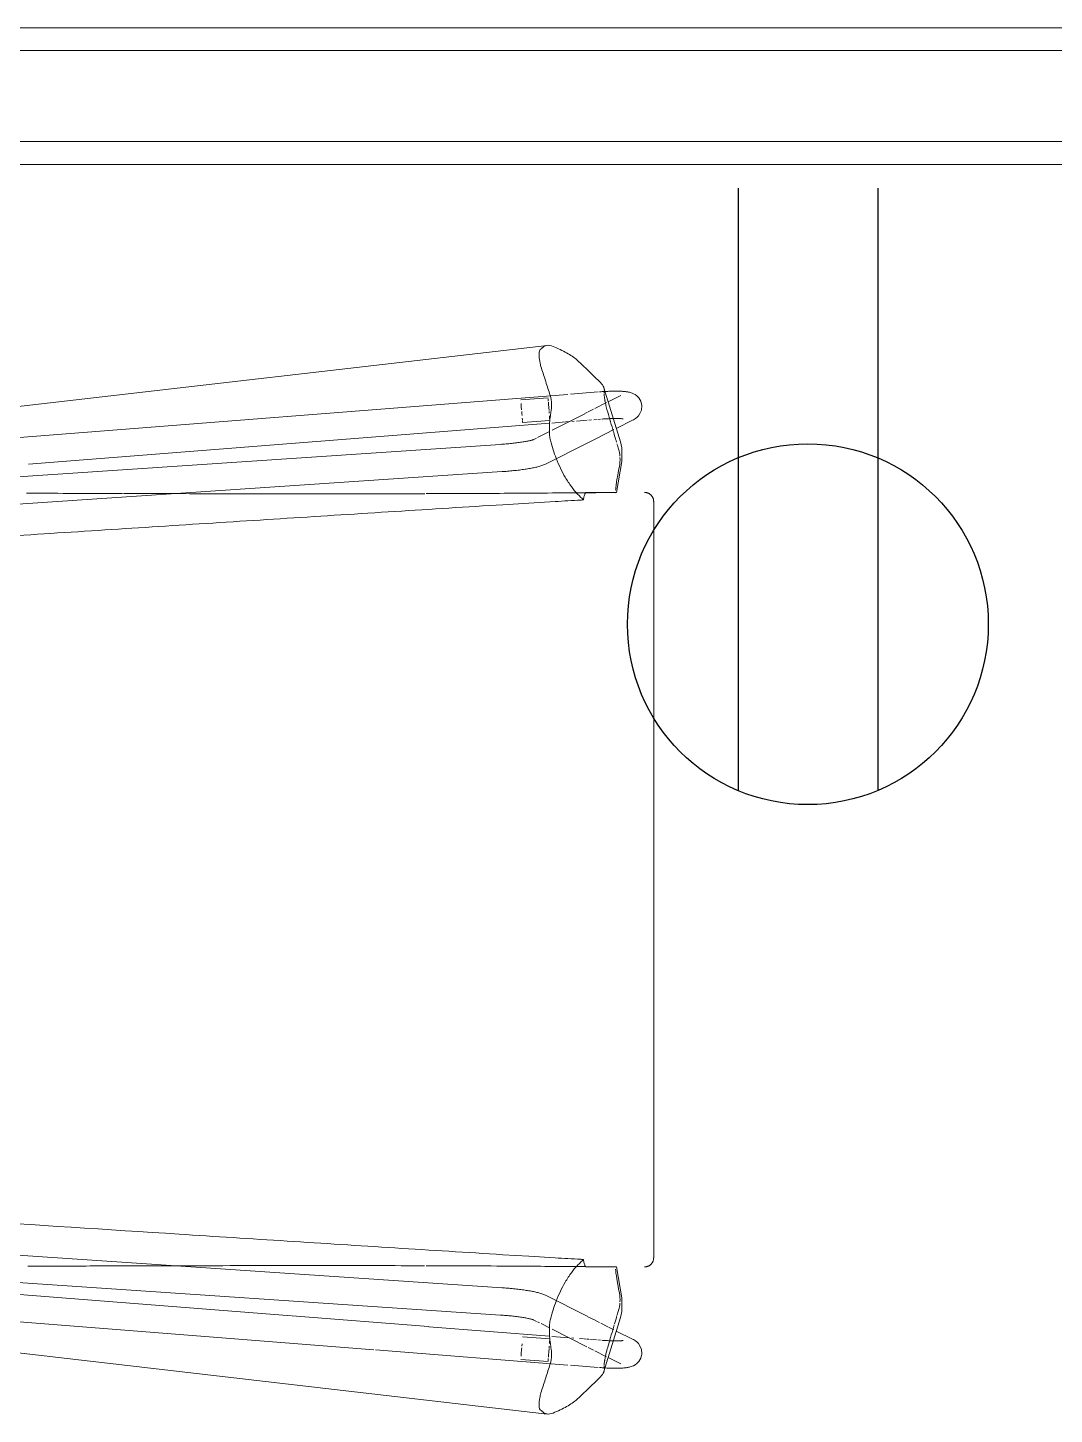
# Model space of a CAD drawing. Header units: inches. Extents: x 1076 to 2563, y 349 to 2134.
# Drawn here: x 2100.64 to 2128.8, y 847.53 to 885.58 of the extents above; entities that cross this region are included whole.
import ezdxf

# ---------------------------------------------------------------- set-up
doc = ezdxf.new("R2010")
doc.units = ezdxf.units.IN
doc.header["$MEASUREMENT"] = 0
for name, color, linetype, lineweight in [('A-ANNO-NOTE', 131, 'Continuous', 30), ('A-WALL', 113, 'Continuous', 13), ('A-WALL-PATT', 111, 'Continuous', 13), ('I-FURN', 30, 'Continuous', 9), ('I-WALL', 2, 'Continuous', 13)]:
    doc.layers.add(name, color=color, linetype=linetype, lineweight=lineweight)
pattern_1 = [(0, (0, 0), (30.72, 7.68), [1.267, -21.773, 1.267, -21.773, -122.88]), (0, (0, 0), (30.72, 7.68), [-46.08, 1.267, -44.813, 1.267, -21.773, -53.76]), (0, (0, 0), (30.72, 7.68), [-115.2, 1.267, -14.093, 1.267, -37.133]), (120, (11.52, 3.84), (-22.011075, 22.7643), [1.267, -21.773, 1.267, -21.773, -122.88]), (120, (11.52, 3.84), (-22.011075, 22.7643), [-46.08, 1.267, -44.813, 1.267, -21.773, -53.76]), (120, (11.52, 3.84), (-22.011075, 22.7643), [-115.2, 1.267, -14.093, 1.267, -37.133]), (240, (15.36, 19.2), (-8.708925, -30.4443), [1.267, -21.773, 1.267, -21.773, -122.88]), (240, (15.36, 19.2), (-8.708925, -30.4443), [-46.08, 1.267, -44.813, 1.267, -21.773, -53.76]), (240, (15.36, 19.2), (-8.708925, -30.4443), [-115.2, 1.267, -14.093, 1.267, -37.133])]

# ---------------------------------------------------------------- blocks, each defined once
blk = doc.blocks.new('HighTower_SelectRecliner - HighTower_SelectRecliner-V59-Level XX  POWER _ SIGNAL')
at = {"layer": 'I-FURN'}
for p, q in [((10.375, 15.905), (-10.375, 15.905)), ((-12.384, 14.88), (-12.619, 15.346)), ((12.619, 15.346), (12.384, 14.88)), ((-12.01, 14.997), (-13.495, 14.541)), ((-13.288, 15.007), (-13.112, 14.658)), ((-12.654, 14.864), (-12.654, 14.841)), ((-10.625, 14.886), (-11.471, 15.032)), ((11.471, 15.032), (10.625, 14.886)), ((13.495, 14.541), (12.01, 14.997)), ((12.654, 14.864), (12.654, 14.841)), ((13.112, 14.658), (13.288, 15.007)), ((-13.09, 14.615), (-12.926, 14.289)), ((-12.641, 14.526), (-12.639, 14.498)), ((-12.639, 14.498), (-12.638, 14.479)), ((-12.109, 14.335), (-12.351, 14.816)), ((-10.625, 14.745), (-10.625, 14.082)), ((10.625, 14.082), (10.625, 14.745)), ((12.265, 14.644), (12.167, 14.451)), ((12.351, 14.816), (12.276, 14.667)), ((12.926, 14.289), (13.09, 14.615)), ((-13.382, 14.38), (-13.323, 13.622)), ((-12.907, 14.253), (-12.833, 14.105)), ((-12.826, 14.091), (-12.788, 14.017)), ((-12.629, 14.372), (-12.635, 14.449)), ((-12.62, 14.259), (-12.626, 14.333)), ((-12.61, 14.128), (-12.616, 14.199)), ((-12.583, 13.79), (-12.606, 14.079)), ((-11.981, 14.083), (-12.107, 14.332)), ((-11.404, 12.939), (-11.98, 14.08)), ((-10.625, 14.082), (-10.625, 14.047)), ((10.625, 14.047), (10.625, 14.082)), ((11.98, 14.08), (11.404, 12.939)), ((12.107, 14.332), (11.981, 14.083)), ((12.153, 14.423), (12.109, 14.335)), ((12.61, 14.126), (12.606, 14.079)), ((12.626, 14.333), (12.612, 14.151)), ((12.635, 14.449), (12.629, 14.372)), ((12.833, 14.105), (12.907, 14.253)), ((13.323, 13.622), (13.382, 14.38)), ((-12.786, 14.013), (-12.335, 13.119)), ((-12.573, 13.659), (-12.578, 13.722)), ((12.335, 13.119), (12.817, 14.074)), ((12.577, 13.71), (12.573, 13.659)), ((12.598, 13.975), (12.589, 13.866)), ((12.605, 14.058), (12.6, 13.995)), ((-13.317, 13.553), (-11.663, -7.462)), ((-12.53, 13.109), (-12.568, 13.589)), ((12.568, 13.589), (12.53, 13.109)), ((12.902, 8.276), (13.317, 13.553)), ((-12.297, -7.463), (-14.661, 12.986)), ((-13.165, 12.259), (-13.224, 13.007)), ((-13.224, 13.007), (-13.165, 12.259)), ((-13.131, 13.014), (-13.195, 13.009)), ((-13.1, 13.016), (-13.048, 13.021)), ((-13.047, 13.021), (-13.099, 13.016)), ((-12.953, 13.028), (-13.041, 13.021)), ((-13.029, 13.022), (-12.953, 13.028)), ((-12.876, 13.034), (-12.947, 13.028)), ((-12.945, 13.029), (-12.876, 13.034)), ((-12.85, 13.036), (-12.797, 13.04)), ((-12.797, 13.04), (-12.85, 13.036)), ((-12.676, 13.05), (-12.725, 13.046)), ((-12.606, 13.055), (-12.672, 13.05)), ((-12.652, 13.052), (-12.605, 13.055)), ((-12.598, 13.056), (-12.54, 12.308)), ((-12.54, 12.308), (-12.598, 13.056)), ((-11.4, -1.244), (-12.525, 13.05)), ((-12.298, 13.045), (-12.134, 12.722)), ((12.181, 12.814), (12.298, 13.045)), ((12.525, 13.05), (12.265, 9.738)), ((14.661, 12.986), (12.297, -7.463)), ((12.54, 12.308), (12.598, 13.056)), ((12.598, 13.056), (12.54, 12.308)), ((12.61, 13.055), (12.676, 13.05)), ((12.676, 13.05), (12.61, 13.055)), ((12.681, 13.049), (12.725, 13.046)), ((12.725, 13.046), (12.681, 13.049)), ((12.797, 13.04), (12.855, 13.036)), ((12.855, 13.036), (12.797, 13.04)), ((12.876, 13.034), (12.953, 13.028)), ((12.953, 13.028), (12.876, 13.034)), ((12.958, 13.028), (13.047, 13.021)), ((13.047, 13.021), (12.958, 13.028)), ((13.052, 13.02), (13.099, 13.016)), ((13.099, 13.016), (13.052, 13.02)), ((13.135, 13.014), (13.199, 13.009)), ((13.199, 13.009), (13.135, 13.014)), ((13.165, 12.259), (13.224, 13.007)), ((13.165, 12.259), (13.224, 13.007)), ((-12.119, 12.691), (-12.073, 12.601)), ((12.073, 12.601), (12.119, 12.691)), ((12.134, 12.722), (12.161, 12.774)), ((-13.065, 12.267), (-12.99, 12.273)), ((-12.991, 12.273), (-13.047, 12.268)), ((-12.98, 12.274), (-12.894, 12.28)), ((-12.894, 12.28), (-12.97, 12.274)), ((-12.845, 12.284), (-12.796, 12.288)), ((-12.734, 12.293), (-12.788, 12.289)), ((-12.788, 12.289), (-12.734, 12.293)), ((-12.666, 12.298), (-12.617, 12.302)), ((-12.596, 12.304), (-12.547, 12.308)), ((-12.546, 12.308), (-12.593, 12.304)), ((12.734, 12.293), (12.796, 12.288)), ((12.796, 12.288), (12.734, 12.293)), ((12.845, 12.284), (12.894, 12.28)), ((12.894, 12.28), (12.845, 12.284)), ((12.902, 12.28), (12.988, 12.273)), ((12.988, 12.273), (12.902, 12.28)), ((12.995, 12.272), (13.072, 12.266)), ((13.072, 12.266), (12.995, 12.272)), ((-11.963, 11.93), (-11.96, 11.892)), ((-11.96, 11.892), (-11.956, 11.854)), ((-11.956, 11.854), (-11.953, 11.816)), ((11.956, 11.854), (11.953, 11.816)), ((11.96, 11.892), (11.956, 11.854)), ((11.963, 11.93), (11.96, 11.892)), ((-11.945, 11.699), (-10.788, -5.522)), ((-10.206, -2.984), (-11.196, 11.75)), ((11.196, 11.75), (10.039, -5.471)), ((10.788, -5.522), (11.945, 11.699)), ((12.263, 9.724), (11.97, 5.99)), ((11.663, -7.462), (12.898, 8.232)), ((11.968, 5.967), (11.265, -2.961))]:
    blk.add_line(p, q, dxfattribs=at)
at = {"layer": 'I-FURN', "flags": 128}
for points in [[(-10.625, 15.655), (-10.625, 15.665), (-10.624, 15.675), (-10.623, 15.685), (-10.622, 15.694), (-10.62, 15.704), (-10.618, 15.714), (-10.615, 15.724), (-10.612, 15.733), (-10.609, 15.743), (-10.605, 15.752), (-10.601, 15.761), (-10.597, 15.77), (-10.592, 15.779), (-10.587, 15.787), (-10.581, 15.796), (-10.576, 15.804), (-10.569, 15.812), (-10.563, 15.819), (-10.556, 15.827), (-10.549, 15.834), (-10.542, 15.841), (-10.534, 15.847), (-10.526, 15.854), (-10.518, 15.859), (-10.51, 15.865), (-10.502, 15.87), (-10.493, 15.875), (-10.484, 15.88), (-10.475, 15.884), (-10.466, 15.888), (-10.456, 15.891), (-10.447, 15.894), (-10.437, 15.897), (-10.427, 15.899), (-10.417, 15.901), (-10.408, 15.902), (-10.398, 15.904), (-10.388, 15.904), (-10.378, 15.905), (-10.375, 15.905)], [(10.375, 15.905), (10.385, 15.904), (10.395, 15.904), (10.405, 15.903), (10.415, 15.901), (10.425, 15.9), (10.434, 15.897), (10.444, 15.895), (10.454, 15.892), (10.463, 15.889), (10.472, 15.885), (10.481, 15.881), (10.49, 15.876), (10.499, 15.872), (10.508, 15.866), (10.516, 15.861), (10.524, 15.855), (10.532, 15.849), (10.54, 15.843), (10.547, 15.836), (10.554, 15.829), (10.561, 15.821), (10.568, 15.814), (10.574, 15.806), (10.58, 15.798), (10.585, 15.79), (10.591, 15.781), (10.595, 15.772), (10.6, 15.764), (10.604, 15.754), (10.608, 15.745), (10.611, 15.736), (10.615, 15.726), (10.617, 15.717), (10.619, 15.707), (10.621, 15.697), (10.623, 15.687), (10.624, 15.677), (10.625, 15.667), (10.625, 15.657), (10.625, 15.655)], [(-13.01, 15.578), (-13.131, 15.549), (-13.221, 15.496), (-13.277, 15.44), (-13.312, 15.393), (-13.335, 15.353), (-13.349, 15.319), (-13.36, 15.29), (-13.368, 15.263), (-13.374, 15.239), (-13.379, 15.216), (-13.383, 15.194), (-13.387, 15.172), (-13.39, 15.15), (-13.392, 15.128), (-13.395, 15.105), (-13.397, 15.082), (-13.398, 15.059), (-13.4, 15.036), (-13.401, 15.011), (-13.402, 14.986), (-13.403, 14.961), (-13.403, 14.935), (-13.404, 14.909), (-13.404, 14.882), (-13.404, 14.854), (-13.404, 14.826), (-13.404, 14.797), (-13.403, 14.768), (-13.402, 14.739), (-13.402, 14.709), (-13.401, 14.679), (-13.399, 14.648), (-13.398, 14.617), (-13.396, 14.586)], [(-13.01, 15.578), (-12.887, 15.568), (-12.79, 15.529), (-12.725, 15.484), (-12.683, 15.442), (-12.655, 15.406), (-12.635, 15.375), (-12.62, 15.348), (-12.619, 15.346)], [(13.01, 15.578), (12.887, 15.568), (12.79, 15.529), (12.725, 15.484), (12.683, 15.442), (12.655, 15.406), (12.635, 15.375), (12.62, 15.348), (12.619, 15.346)], [(13.01, 15.578), (13.131, 15.549), (13.221, 15.496), (13.277, 15.44), (13.312, 15.393), (13.335, 15.353), (13.349, 15.319), (13.36, 15.29), (13.368, 15.263), (13.374, 15.239), (13.379, 15.216), (13.383, 15.194), (13.387, 15.172), (13.39, 15.15), (13.392, 15.128), (13.395, 15.105), (13.397, 15.082), (13.398, 15.059), (13.4, 15.036), (13.401, 15.011), (13.402, 14.986), (13.403, 14.961), (13.403, 14.935), (13.404, 14.909), (13.404, 14.882), (13.404, 14.854), (13.404, 14.826), (13.404, 14.797), (13.403, 14.768), (13.402, 14.739), (13.402, 14.709), (13.401, 14.679), (13.399, 14.648), (13.398, 14.617), (13.396, 14.586)], [(-12.643, 15.069), (-12.644, 15.068), (-12.644, 15.064), (-12.645, 15.058), (-12.646, 15.049), (-12.647, 15.039), (-12.649, 15.027), (-12.65, 15.014), (-12.651, 14.999), (-12.651, 14.983), (-12.652, 14.966), (-12.653, 14.947), (-12.653, 14.928), (-12.654, 14.908), (-12.654, 14.886), (-12.654, 14.864)], [(-12.654, 14.841), (-12.654, 14.818), (-12.654, 14.794)], [(-11.471, 15.032), (-11.847, 15.035), (-12.01, 14.997)], [(-11.347, 14.965), (-11.224, 14.942), (-11.102, 14.919)], [(11.102, 14.919), (11.224, 14.942), (11.347, 14.965)], [(11.471, 15.032), (11.847, 15.035), (12.01, 14.997)], [(12.643, 15.069), (12.644, 15.068), (12.644, 15.064), (12.645, 15.058), (12.646, 15.049), (12.647, 15.039), (12.649, 15.027), (12.65, 15.014), (12.651, 14.999), (12.651, 14.983), (12.652, 14.966), (12.653, 14.947), (12.653, 14.928), (12.654, 14.908), (12.654, 14.886), (12.654, 14.864)], [(12.654, 14.841), (12.654, 14.818), (12.654, 14.794)], [(-13.396, 14.586), (-13.395, 14.555), (-13.393, 14.524), (-13.391, 14.492), (-13.388, 14.46), (-13.386, 14.429), (-13.385, 14.42)], [(-12.654, 14.794), (-12.653, 14.769), (-12.652, 14.743)], [(-12.652, 14.743), (-12.651, 14.717), (-12.65, 14.691), (-12.649, 14.664), (-12.648, 14.637), (-12.646, 14.609)], [(-12.646, 14.609), (-12.645, 14.582), (-12.643, 14.554), (-12.641, 14.526)], [(12.654, 14.794), (12.653, 14.769), (12.652, 14.743), (12.651, 14.717), (12.65, 14.691), (12.649, 14.664), (12.648, 14.637), (12.646, 14.609), (12.645, 14.582), (12.643, 14.554), (12.641, 14.526), (12.639, 14.498), (12.638, 14.479)], [(13.396, 14.586), (13.395, 14.555), (13.393, 14.524), (13.391, 14.492), (13.388, 14.46), (13.386, 14.429), (13.385, 14.42)], [(-14.633, 13.147), (-14.612, 13.195), (-14.591, 13.243)], [(-11.404, 12.939), (-11.391, 12.912), (-11.38, 12.885), (-11.37, 12.86), (-11.361, 12.834), (-11.353, 12.809), (-11.345, 12.783), (-11.337, 12.756), (-11.33, 12.729), (-11.323, 12.701), (-11.316, 12.672), (-11.31, 12.643), (-11.303, 12.612), (-11.297, 12.581), (-11.291, 12.549), (-11.285, 12.516), (-11.279, 12.482), (-11.273, 12.447), (-11.268, 12.411), (-11.262, 12.375), (-11.257, 12.338), (-11.251, 12.301), (-11.246, 12.262), (-11.241, 12.223), (-11.237, 12.184), (-11.232, 12.144), (-11.227, 12.104), (-11.223, 12.063), (-11.219, 12.022), (-11.215, 11.981), (-11.211, 11.94), (-11.208, 11.898), (-11.204, 11.856), (-11.201, 11.815), (-11.198, 11.773), (-11.196, 11.75)], [(-10.375, 13.2), (-10.332, 12.484), (-10.289, 11.768)], [(10.289, 11.768), (10.332, 12.484), (10.375, 13.2)], [(11.404, 12.939), (11.391, 12.912), (11.38, 12.885), (11.37, 12.86), (11.361, 12.834), (11.353, 12.809), (11.345, 12.783), (11.337, 12.756), (11.33, 12.729), (11.323, 12.701), (11.316, 12.672), (11.31, 12.643), (11.303, 12.612), (11.297, 12.581), (11.291, 12.549), (11.285, 12.516), (11.279, 12.482), (11.273, 12.447), (11.268, 12.411), (11.262, 12.375), (11.257, 12.338), (11.251, 12.301), (11.246, 12.262), (11.241, 12.223), (11.237, 12.184), (11.232, 12.144), (11.227, 12.104), (11.223, 12.063), (11.219, 12.022), (11.215, 11.981), (11.211, 11.94), (11.208, 11.898), (11.204, 11.856), (11.201, 11.815), (11.198, 11.773), (11.196, 11.75)], [(14.591, 13.243), (14.612, 13.195), (14.633, 13.147)], [(-12.075, 12.606), (-12.075, 12.604), (-12.073, 12.599), (-12.07, 12.591), (-12.067, 12.58), (-12.063, 12.567), (-12.059, 12.552), (-12.055, 12.535), (-12.05, 12.516), (-12.045, 12.495), (-12.041, 12.473), (-12.036, 12.449), (-12.031, 12.424), (-12.026, 12.398), (-12.021, 12.37), (-12.016, 12.341), (-12.011, 12.311), (-12.006, 12.28), (-12.002, 12.249), (-11.997, 12.216), (-11.992, 12.182), (-11.988, 12.148), (-11.983, 12.113), (-11.979, 12.077), (-11.975, 12.041), (-11.971, 12.004), (-11.967, 11.967), (-11.963, 11.93)], [(12.075, 12.606), (12.075, 12.604), (12.073, 12.599), (12.07, 12.591), (12.067, 12.58), (12.063, 12.567), (12.059, 12.552), (12.055, 12.535), (12.05, 12.516), (12.045, 12.495), (12.041, 12.473), (12.036, 12.449), (12.031, 12.424), (12.026, 12.398), (12.021, 12.37), (12.016, 12.341), (12.011, 12.311), (12.006, 12.28), (12.002, 12.249), (11.997, 12.216), (11.992, 12.182), (11.988, 12.148), (11.983, 12.113), (11.979, 12.077), (11.975, 12.041), (11.971, 12.004), (11.967, 11.967), (11.963, 11.93)], [(-11.953, 11.816), (-11.95, 11.778), (-11.947, 11.74), (-11.945, 11.702), (-11.945, 11.699)], [(11.953, 11.816), (11.95, 11.778), (11.947, 11.74), (11.945, 11.702), (11.945, 11.699)]]:
    blk.add_lwpolyline(points, dxfattribs=at)
at = {"layer": 'I-FURN'}
for centre, major_axis, ratio, start_param, end_param in [((-20.215, 11.141), (9.972, 3.082), 0.082583, 6.061899, 6.066887), ((20.214, 11.14), (-9.972, 3.083), 0.08256, 0.216307, 0.221295), ((-12.343, 17.081), (-14.348, 2.052), 0.277704, 1.57322, 1.583763), ((12.343, 17.081), (14.348, 2.052), 0.277704, 4.699422, 4.709965), ((17.477, 24.547), (32.349, 11.199), 0.214106, 3.219797, 3.228021), ((-17.477, 24.547), (-32.349, 11.199), 0.214106, 3.055165, 3.063388)]:
    blk.add_ellipse(centre, major_axis=major_axis, ratio=ratio, start_param=start_param, end_param=end_param, dxfattribs=at)
for points, knots in [([(-12.899, 14.623), (-12.717, 14.676), (-12.419, 14.763), (-12.121, 14.85), (-12.004, 14.885)], [-1, -1, -1, -1, -0.5, -0.1783934, -0.1783934, -0.1783934, -0.1783934]), ([(-11.102, 14.919), (-11.042, 14.908), (-10.926, 14.888), (-10.783, 14.868), (-10.71, 14.861), (-10.685, 14.859)], [-1, -1, -1, -1, -0.7, -0.4, -0.2, -0.2, -0.2, -0.2]), ([(10.685, 14.859), (10.698, 14.86), (10.752, 14.865), (10.852, 14.878), (10.985, 14.898), (11.062, 14.912), (11.102, 14.919)], [-0.8, -0.8, -0.8, -0.8, -0.7, -0.4, -0.2, 0, 0, 0, 0]), ([(-13.323, 14.544), (-13.318, 14.544), (-13.305, 14.545), (-13.281, 14.548), (-13.238, 14.553), (-13.191, 14.56), (-13.142, 14.569), (-13.101, 14.576), (-13.046, 14.588), (-12.975, 14.604), (-12.925, 14.616), (-12.899, 14.623)], [-0.7456087, -0.7456087, -0.7456087, -0.7456087, -0.7, -0.625, -0.55, -0.4, -0.35, -0.3, -0.2, -0.1, 0, 0, 0, 0]), ([(12.218, 14.822), (12.263, 14.809), (12.49, 14.742), (12.717, 14.676), (12.899, 14.623)], [-0.6253121, -0.6253121, -0.6253121, -0.6253121, -0.5, 0, 0, 0, 0]), ([(12.899, 14.623), (12.938, 14.613), (12.994, 14.599), (13.062, 14.584), (13.112, 14.574), (13.15, 14.567), (13.178, 14.562), (13.219, 14.556), (13.272, 14.548), (13.308, 14.545), (13.323, 14.544)], [-1, -1, -1, -1, -0.85, -0.775, -0.7, -0.625, -0.5875, -0.55, -0.4, -0.2543913, -0.2543913, -0.2543913, -0.2543913]), ([(-10.592, 9.66), (-10.594, 10.332), (-10.6, 11.708), (-10.61, 13.081), (-10.615, 13.783)], [0.7597009, 0.7597009, 0.7597009, 0.7597009, 0.8571429, 0.9591545, 0.9591545, 0.9591545, 0.9591545]), ([(10.616, 13.783), (10.611, 13.204), (10.6, 11.831), (10.594, 10.455), (10.592, 9.659)], [0.0408454, 0.0408454, 0.0408454, 0.0408454, 0.125, 0.2403086, 0.2403086, 0.2403086, 0.2403086]), ([(-14.083, 12.811), (-14.12, 12.801), (-14.173, 12.789), (-14.238, 12.777), (-14.284, 12.77), (-14.327, 12.765), (-14.38, 12.76), (-14.445, 12.759), (-14.508, 12.768), (-14.535, 12.783), (-14.544, 12.792)], [-1, -1, -1, -1, -0.85, -0.775, -0.7, -0.625, -0.55, -0.4, -0.2, 0, 0, 0, 0]), ([(14.544, 12.792), (14.531, 12.778), (14.501, 12.767), (14.446, 12.761), (14.404, 12.76), (14.351, 12.762), (14.284, 12.77), (14.201, 12.783), (14.133, 12.798), (14.083, 12.811)], [-1, -1, -1, -1, -0.7, -0.625, -0.55, -0.4, -0.3, -0.2, 0, 0, 0, 0]), ([(-10.289, 11.768), (-10.227, 10.781), (-10.104, 8.807), (-9.916, 5.846), (-9.727, 2.885), (-9.537, -0.076), (-9.397, -2.248), (-9.32, -3.432), (-9.307, -3.63)], [0, 0, 0, 0, 0.1428571, 0.2857143, 0.4285714, 0.5714286, 0.7142857, 0.7428954, 0.7428954, 0.7428954, 0.7428954]), ([(9.307, -3.63), (9.32, -3.432), (9.46, -1.261), (9.664, 1.898), (9.916, 5.846), (10.104, 8.807), (10.227, 10.781), (10.289, 11.768)], [0.2571046, 0.2571046, 0.2571046, 0.2571046, 0.2857143, 0.5714286, 0.7142857, 0.8571429, 1, 1, 1, 1]), ([(-10.596, 1.364), (-10.595, 1.844), (-10.591, 3.31), (-10.587, 5.762), (-10.588, 8.036), (-10.591, 9.324), (-10.591, 9.626)], [0.3590811, 0.3590811, 0.3590811, 0.3590811, 0.4285714, 0.5714286, 0.7142857, 0.7580792, 0.7580792, 0.7580792, 0.7580792]), ([(10.592, 9.619), (10.592, 9.566), (10.589, 8.65), (10.586, 6.871), (10.589, 4.609), (10.592, 3.21), (10.593, 2.674)], [0.2422501, 0.2422501, 0.2422501, 0.2422501, 0.25, 0.375, 0.5, 0.5776906, 0.5776906, 0.5776906, 0.5776906]), ([(10.593, 2.664), (10.594, 2.341), (10.596, 1.413), (10.599, 0.486), (10.601, -0.118)], [0.5781494, 0.5781494, 0.5781494, 0.5781494, 0.625, 0.7124535, 0.7124535, 0.7124535, 0.7124535]), ([(-10.604, -1.303), (-10.603, -0.921), (-10.601, -0.33), (-10.599, 0.261), (-10.599, 0.469)], [0.23032352, 0.23032352, 0.23032352, 0.23032352, 0.28571429, 0.31586663, 0.31586663, 0.31586663, 0.31586663]), ([(10.601, -0.131), (10.601, -0.386), (10.602, -0.765), (10.604, -1.143), (10.604, -1.267)], [0.71307201, 0.71307201, 0.71307201, 0.71307201, 0.75, 0.76793847, 0.76793847, 0.76793847, 0.76793847])]:
    blk.add_open_spline(points, degree=3, knots=knots, dxfattribs=at)
for points in [[(-11.96, 14.897), (-11.913, 14.912), (-11.865, 14.926), (-11.817, 14.94)], [(-11.81, 14.942), (-11.747, 14.96), (-11.683, 14.972), (-11.617, 14.978)], [(-11.58, 14.98), (-11.502, 14.984), (-11.423, 14.979), (-11.347, 14.965)], [(-10.625, 14.886), (-10.625, 14.886), (-10.625, 14.885), (-10.625, 14.885)], [(-10.625, 14.859), (-10.625, 14.877), (-10.625, 14.886), (-10.625, 14.886)], [(-10.625, 14.885), (-10.625, 14.884), (-10.625, 14.86), (-10.625, 14.795), (-10.625, 14.752)], [(-10.624, 14.857), (-10.625, 14.858), (-10.625, 14.859), (-10.625, 14.859)], [(-10.619, 14.854), (-10.621, 14.855), (-10.623, 14.856), (-10.624, 14.857)], [(-10.621, 14.775), (-10.621, 14.801), (-10.62, 14.828), (-10.619, 14.854)], [(10.624, 14.857), (10.623, 14.856), (10.621, 14.855), (10.619, 14.854)], [(10.619, 14.854), (10.62, 14.828), (10.621, 14.801), (10.621, 14.775)], [(10.625, 14.859), (10.625, 14.859), (10.625, 14.858), (10.624, 14.857)], [(10.625, 14.886), (10.625, 14.886), (10.625, 14.877), (10.625, 14.859)], [(10.625, 14.885), (10.625, 14.885), (10.625, 14.885), (10.625, 14.885)], [(10.625, 14.752), (10.625, 14.795), (10.625, 14.86), (10.625, 14.884), (10.625, 14.885)], [(11.347, 14.965), (11.423, 14.979), (11.502, 14.984), (11.58, 14.98)], [(11.618, 14.978), (11.683, 14.972), (11.747, 14.96), (11.81, 14.942)], [(11.817, 14.94), (11.857, 14.928), (11.897, 14.916), (11.938, 14.904)], [(11.96, 14.897), (12.035, 14.876), (12.109, 14.854), (12.184, 14.832)], [(-13.639, 14.447), (-13.597, 14.49), (-13.554, 14.52), (-13.51, 14.537)], [(-13.51, 14.537), (-13.505, 14.538), (-13.5, 14.54), (-13.495, 14.541)], [(-13.491, 14.543), (-13.453, 14.554), (-13.414, 14.555), (-13.374, 14.546)], [(-13.374, 14.546), (-13.367, 14.544), (-13.355, 14.543), (-13.338, 14.543)], [(-10.621, 14.627), (-10.621, 14.663), (-10.621, 14.699), (-10.621, 14.735)], [(-10.618, 14.129), (-10.619, 14.295), (-10.62, 14.461), (-10.621, 14.627)], [(10.621, 14.627), (10.62, 14.461), (10.619, 14.296), (10.618, 14.13)], [(10.621, 14.735), (10.621, 14.699), (10.621, 14.663), (10.621, 14.627)], [(13.338, 14.543), (13.355, 14.543), (13.367, 14.544), (13.374, 14.546)], [(13.374, 14.546), (13.414, 14.555), (13.453, 14.554), (13.491, 14.543)], [(13.495, 14.541), (13.5, 14.54), (13.505, 14.539), (13.51, 14.537)], [(13.51, 14.537), (13.554, 14.52), (13.597, 14.49), (13.639, 14.447)], [(-14.213, 13.854), (-14.118, 13.953), (-13.927, 14.15), (-13.735, 14.348), (-13.639, 14.447)], [(-10.618, 14.037), (-10.618, 14.068), (-10.618, 14.099), (-10.618, 14.129)], [(10.618, 14.13), (10.618, 14.099), (10.618, 14.068), (10.617, 14.037)], [(13.639, 14.447), (13.735, 14.348), (13.927, 14.15), (14.118, 13.953), (14.213, 13.854)], [(-14.591, 13.243), (-14.532, 13.377), (-14.41, 13.613), (-14.28, 13.785), (-14.213, 13.854)], [(-10.591, 13.803), (-10.645, 13.753), (-10.774, 13.648), (-10.949, 13.535), (-11.047, 13.476)], [(-10.625, 14.047), (-10.625, 14.04), (-10.616, 14.033), (-10.598, 14.024)], [(-10.616, 13.807), (-10.617, 13.884), (-10.617, 13.96), (-10.617, 14.037)], [(-10.598, 14.024), (-10.59, 14.02), (-10.579, 14.016), (-10.566, 14.012)], [(-10.43, 13.968), (-10.456, 13.943), (-10.509, 13.892), (-10.563, 13.833), (-10.591, 13.803)], [(-10.567, 14.012), (-10.554, 14.007), (-10.526, 13.998), (-10.476, 13.986), (-10.439, 13.978), (-10.42, 13.975)], [(-10.42, 13.975), (-10.42, 13.963), (-10.418, 13.94), (-10.417, 13.916), (-10.416, 13.905)], [(-10.416, 13.905), (-10.41, 13.787), (-10.396, 13.552), (-10.382, 13.318), (-10.375, 13.2)], [(10.375, 13.2), (10.382, 13.318), (10.396, 13.552), (10.41, 13.787), (10.416, 13.905)], [(10.416, 13.905), (10.417, 13.916), (10.418, 13.94), (10.42, 13.963), (10.42, 13.975)], [(10.42, 13.975), (10.439, 13.978), (10.476, 13.986), (10.526, 13.998), (10.554, 14.007), (10.567, 14.012)], [(10.591, 13.803), (10.563, 13.833), (10.509, 13.892), (10.456, 13.943), (10.43, 13.968)], [(10.567, 14.012), (10.579, 14.016), (10.589, 14.02), (10.598, 14.024)], [(11.047, 13.476), (10.949, 13.535), (10.774, 13.648), (10.645, 13.753), (10.591, 13.803)], [(10.598, 14.024), (10.607, 14.029), (10.62, 14.037), (10.625, 14.044), (10.625, 14.047)], [(10.617, 14.037), (10.617, 13.96), (10.616, 13.884), (10.616, 13.807)], [(14.213, 13.854), (14.28, 13.785), (14.41, 13.613), (14.532, 13.377), (14.591, 13.243)], [(-11.047, 13.476), (-11.121, 13.432), (-11.282, 13.346), (-11.467, 13.267), (-11.566, 13.23)], [(11.566, 13.23), (11.467, 13.267), (11.282, 13.346), (11.121, 13.432), (11.047, 13.476)], [(-14.585, 12.841), (-14.627, 12.881), (-14.677, 12.971), (-14.659, 13.084), (-14.633, 13.147)], [(-13.339, 13.051), (-13.463, 13.01), (-13.712, 12.929), (-13.96, 12.85), (-14.083, 12.811)], [(-12.878, 13.092), (-12.955, 13.103), (-13.112, 13.107), (-13.266, 13.075), (-13.339, 13.051)], [(-12.059, 13.072), (-12.098, 13.062), (-12.186, 13.047), (-12.351, 13.04), (-12.535, 13.048), (-12.662, 13.061), (-12.727, 13.071)], [(-11.566, 13.23), (-11.639, 13.2), (-11.793, 13.145), (-11.967, 13.095), (-12.059, 13.072)], [(12.059, 13.072), (11.967, 13.095), (11.793, 13.145), (11.639, 13.2), (11.566, 13.23)], [(12.727, 13.071), (12.662, 13.061), (12.535, 13.048), (12.351, 13.04), (12.186, 13.047), (12.098, 13.062), (12.059, 13.072)], [(13.339, 13.051), (13.265, 13.075), (13.112, 13.107), (12.955, 13.103), (12.878, 13.092)], [(14.083, 12.811), (13.96, 12.85), (13.712, 12.929), (13.463, 13.01), (13.339, 13.051)], [(14.633, 13.147), (14.659, 13.084), (14.677, 12.971), (14.627, 12.881), (14.585, 12.841)], [(-10.599, 0.471), (-10.598, 0.759), (-10.597, 1.047), (-10.596, 1.334)]]:
    blk.add_open_spline(points, degree=3, dxfattribs=at)

msp = doc.modelspace()

# ---------------------------------------------------------------- hatches: boundary and pattern name
at = {"layer": 'A-WALL-PATT', "lineweight": 9}
h = msp.add_hatch(dxfattribs=at)
h.set_pattern_fill('FP_1', color=256, style=0, pattern_type=2)
h.set_pattern_definition(pattern_1)
h.paths.add_polyline_path([(2203.893, 884.95), (2203.866, 885.575), (2200.031, 885.575), (2200.031, 884.95), (2203.443, 884.95)], flags=0)
h.paths.add_polyline_path([(2080.937, 884.95), (2161.531, 884.95), (2161.531, 885.575), (2071.262, 885.575), (2071.262, 884.95), (2080.762, 884.95)], flags=0)
h.paths.add_polyline_path([(1995.183, 884.95), (2032.762, 884.95), (2032.762, 885.575), (1949.901, 885.575), (1949.901, 884.95), (1982.933, 884.95)], flags=0)
h = msp.add_hatch(dxfattribs=at)
h.set_pattern_fill('FP_1', color=256, style=0, pattern_type=2)
h.set_pattern_definition(pattern_1)
h.paths.add_polyline_path([(2203.893, 881.825), (2203.854, 882.45), (2200.031, 882.45), (2200.031, 881.825), (2203.443, 881.825)], flags=0)
h.paths.add_polyline_path([(2071.262, 881.825), (2080.762, 881.825), (2080.762, 882.45), (2071.262, 882.45)], flags=0)
h.paths.add_polyline_path([(2032.762, 881.825), (2032.762, 882.45), (1949.901, 882.45), (1949.901, 881.825), (2007.434, 881.825)], flags=0)
h.paths.add_polyline_path([(2161.531, 881.825), (2161.531, 882.45), (2083.262, 882.45), (2083.262, 881.825), (2154.44, 881.825)], flags=0)

# ---------------------------------------------------------------- linework, layer by layer
at = {"layer": 'A-ANNO-NOTE'}
for p, q in [((2120.123, 881.172), (2120.123, 864.645)), ((2123.956, 881.172), (2123.956, 864.645)), ((2123.956, 881.172), (2123.956, 864.645))]:
    msp.add_line(p, q, dxfattribs=at)
msp.add_circle((2122.039, 869.209), 4.95, dxfattribs=at)
at = {"layer": 'A-WALL'}
for p, q in [((2071.262, 884.95), (2161.531, 884.95)), ((2083.262, 882.45), (2161.531, 882.45))]:
    msp.add_line(p, q, dxfattribs=at)
at = {"layer": 'I-WALL'}
for p, q in [((2161.531, 885.575), (2071.262, 885.575)), ((2083.887, 881.825), (2161.531, 881.825))]:
    msp.add_line(p, q, dxfattribs=at)

# ---------------------------------------------------------------- block references
at = {"layer": 'I-FURN', "rotation": 269.9999999999998}
msp.add_blockref('HighTower_SelectRecliner - HighTower_SelectRecliner-V59-Level XX  POWER _ SIGNAL', (2101.904, 862.199), dxfattribs=at)

doc.saveas('drawing.dxf')
